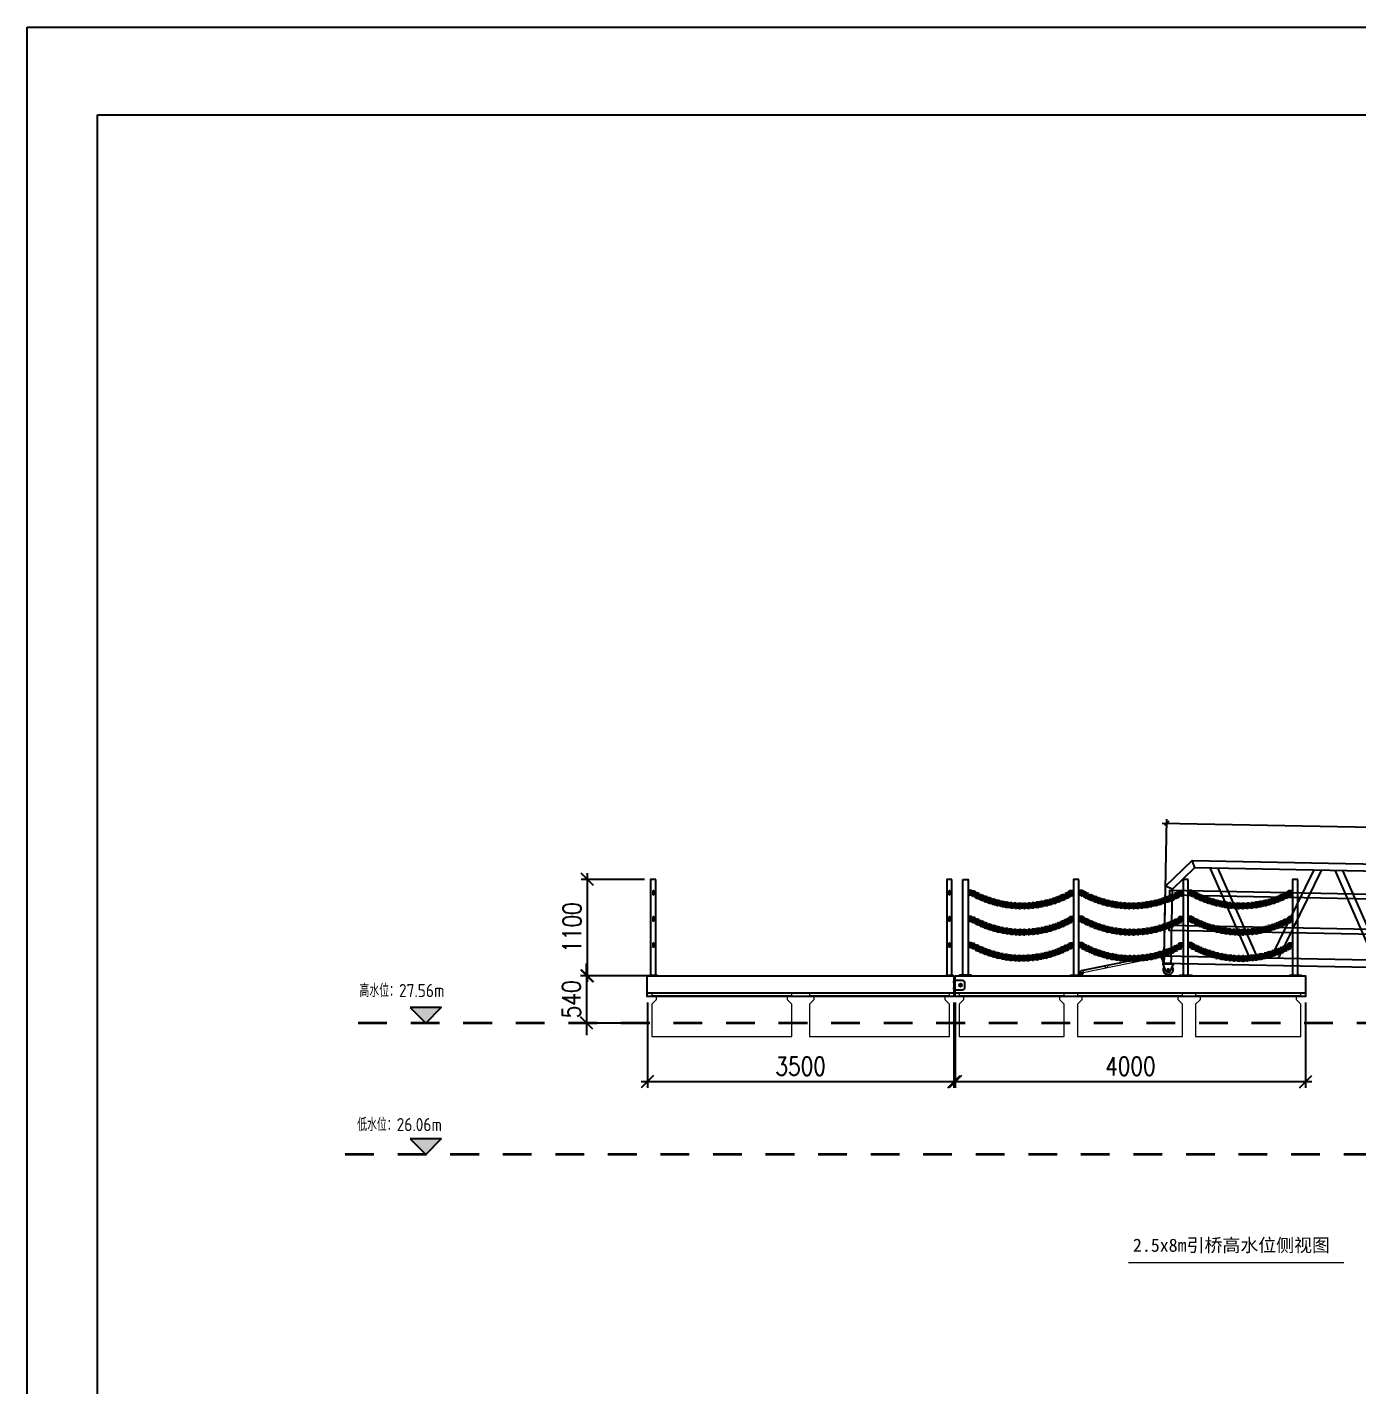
# Model space of a CAD drawing. Extents: x 8238 to 123366, y -35216 to 128109.
# Drawn here: x 75118 to 90322, y 45485 to 61005 of the extents above; entities that cross this region are included whole.
import ezdxf
from ezdxf.enums import TextEntityAlignment as Align

# ---------------------------------------------------------------- set-up
doc = ezdxf.new("R2010")
doc.units = 0
doc.header["$LTSCALE"] = 1000
doc.header["$MEASUREMENT"] = 0
doc.linetypes.add('CENTER', pattern=[2, 1.25, -0.25, 0.25, -0.25])
doc.linetypes.add('CENTER2', pattern=[28.575, 19.05, -3.175, 3.175, -3.175])
for name, color, linetype, lineweight in [('CAXA0', 7, 'Continuous', 70), ('图框', 7, 'Continuous', 13), ('文本', 3, 'Continuous', 13), ('浮箱', 160, 'Continuous', 20), ('铝斜撑', 241, 'Continuous', 9)]:
    doc.layers.add(name, color=color, linetype=linetype, lineweight=lineweight)
for name, color, linetype in [('hjh350-1200', 170, 'Continuous'), ('铝横梁', 220, 'Continuous'), ('铝通', 4, 'Continuous')]:
    doc.layers.add(name, color=color, linetype=linetype)
doc.styles.add('HZTXT', font='txtw.shx', dxfattribs={"width": 0.8, "bigfont": 'hztxtw.shx'})
doc.styles.get("Standard").update_dxf_attribs({"font": 'gbenor.shx', "bigfont": 'gbcbig.shx'})
doc.styles.add('宋体', font='')
doc.styles.get('宋体').set_extended_font_data('SimSun')
doc.dimstyles.new('DIM-50', dxfattribs={"dimscale": 50, "dimtxt": 3, "dimasz": 1, "dimexe": 1, "dimexo": 1, "dimgap": 1, "dimtad": 1, "dimdec": 1, "dimdsep": 46, "dimtxsty": 'HZTXT', "dimblk": 'OBLIQUE', "dimblk1": 'ARCHTICK', "dimblk2": 'OBLIQUE', "dimcen": 0, "dimdle": 1, "dimclrd": 9, "dimclre": 9, "dimclrt": 2, "dimadec": 1, "dimazin": 0, "dimtfac": 1, "dimtdec": 1, "dimtix": 1, "dimtmove": 2, "dimatfit": 3, "dimldrblk": 'OBLIQUE', "dimfxl": 15, "dimtolj": 1, "dimtzin": 0, "dimarcsym": 1})
doc.dimstyles.new('DIM-70', dxfattribs={"dimscale": 70, "dimtxt": 3, "dimasz": 2, "dimexe": 1, "dimexo": 1, "dimgap": 1, "dimtad": 1, "dimdec": 1, "dimdsep": 46, "dimtxsty": 'HZTXT', "dimblk": 'OBLIQUE', "dimcen": 0, "dimdle": 1, "dimclrd": 9, "dimclre": 9, "dimclrt": 2, "dimadec": 1, "dimazin": 0, "dimtfac": 1, "dimtdec": 1, "dimtix": 1, "dimtmove": 2, "dimatfit": 3, "dimldrblk": 'OBLIQUE', "dimfxl": 15, "dimtolj": 1, "dimtzin": 0, "dimarcsym": 1})

# ---------------------------------------------------------------- blocks, each defined once
blk = doc.blocks.new('GW-R')
at = {"color": 3, "linetype": 'CENTER2'}
for p, q in [((8398, 1960), (8368, 1960)), ((8383, 1945), (8383, 1975))]:
    blk.add_line(p, q, dxfattribs=at)
at = {"color": 1, "linetype": 'CENTER', "ltscale": 0.52}
for p, q in [((8369, 1960), (8397, 1960)), ((8383, 1974), (8383, 1946))]:
    blk.add_line(p, q, dxfattribs=at)
blk.add_lwpolyline([(8443, 2035), (8323, 2035), (8323, 2025), (8443, 2025)], close=True)
at = {"color": 0}
for points in [[(8360, 1942), (8323, 2025)], [(8406, 1942), (8443, 2025)]]:
    blk.add_lwpolyline(points, dxfattribs=at)
blk.add_lwpolyline([(8406, 1942, -0.317501), (8397, 1935), (8370, 1935, -0.317501), (8360, 1942)], format="xyb")
blk.add_circle((8383, 1960), 9)
blk.add_circle((8383, 1960), 9)
blk.add_arc((8383, 1960), 55, 144.9944, 35.0056)
blk = doc.blocks.new('A$C1CD0366B')
at = {"color": 1, "linetype": 'CENTER', "ltscale": 0.52}
for p, q in [((46, 50), (74, 50)), ((60, 36), (60, 64))]:
    blk.add_line(p, q, dxfattribs=at)
blk.add_lwpolyline([(0, 100), (0, 0), (10, 0), (10, 100)], close=True)
blk.add_lwpolyline([(10, 100), (87, 74, -0.315452), (90, 69), (90, 31, -0.315452), (87, 26), (10, 0)], format="xyb")
blk.add_circle((60, 50), 11)
blk = doc.blocks.new('*U283')
at = {"layer": '铝横梁'}
for points in [[(-163, -510), (-638, 510)], [(-75, -510), (-550, 510)], [(75, -510), (550, 510)], [(163, -510), (638, 510)]]:
    blk.add_lwpolyline(points, dxfattribs=at)
blk = doc.blocks.new('*U284')
at = {"color": 0, "linetype": 'ByBlock', "lineweight": -2, "transparency": 16777216}
for p in [(0, 0), (1427, 0), (2854, 0), (4281, 0), (5708, 0)]:
    blk.add_blockref('*U283', p, dxfattribs=at)
blk = doc.blocks.new('GW')
at = {"color": 3}
for points in [[(1209734, 2417378), (1209734, 2418178), (1209434, 2418478), (1202034, 2418478), (1201734, 2418178), (1201734, 2417378)], [(1202067, 2418398), (1202034, 2418478)], [(1209401, 2418398), (1209434, 2418478)], [(1209654, 2417378), (1209654, 2418145), (1209401, 2418398), (1202067, 2418398), (1201814, 2418145), (1201814, 2417378)], [(1201814, 2418145), (1201734, 2418178)], [(1209654, 2418145), (1209734, 2418178)]]:
    blk.add_lwpolyline(points, dxfattribs=at)
for points in [[(1201814, 2418128), (1209686, 2418128), (1209686, 2418078), (1201814, 2418078)], [(1201814, 2417728), (1209686, 2417728), (1209686, 2417678), (1201814, 2417678)]]:
    blk.add_lwpolyline(points, close=True)
blk.add_lwpolyline([(1201734, 2417378), (1209734, 2417378), (1209734, 2417298), (1201734, 2417298)], close=True, dxfattribs=at)
at = {"layer": '铝通'}
for points in [[(1201722, 2417404), (1201814, 2417378), (1201814, 2417298), (1201734, 2417298), (1201702, 2417379)], [(1209747, 2417404), (1209654, 2417378), (1209654, 2417298), (1209734, 2417298), (1209767, 2417379)]]:
    blk.add_lwpolyline(points, dxfattribs=at)
for points in [[(1201734, 2417378), (1201734, 2417322), (1201724, 2417322), (1201714, 2417378)], [(1209734, 2417378), (1209734, 2417322), (1209744, 2417322), (1209754, 2417378)]]:
    blk.add_lwpolyline(points, close=True, dxfattribs=at)
for centre in [(1201716, 2417388), (1209753, 2417388)]:
    blk.add_circle(centre, 7, dxfattribs=at)
for centre, start, end in [((1201716, 2417388), 69.0024, 213.7395), ((1209753, 2417388), 326.2605, 110.9976)]:
    blk.add_arc(centre, 17, start, end, dxfattribs=at)
for name, p in [('*U284', (1202882, 2417888)), ('GW-R', (1201301, 2415263))]:
    blk.add_blockref(name, p)
at = {"layer": '图框', "rotation": 270.000000000001}
blk.add_blockref('A$C1CD0366B', (1201724, 2417298), dxfattribs=at)
blk = doc.blocks.new('*U337')
at = {"layer": '浮箱'}
blk.add_lwpolyline([(-800, -250), (800, -250), (800, 120), (750, 170), (750, 220), (800, 220), (800, 250), (-800, 250), (-800, 220), (-750, 220), (-750, 170), (-800, 120)], close=True, dxfattribs=at)
blk.add_lwpolyline([(-750, 220), (750, 220)], dxfattribs=at)
blk = doc.blocks.new('*U338')
at = {"color": 0, "linetype": 'ByBlock', "lineweight": -2, "transparency": 16777216}
for p in [(0, 0), (1800, 0)]:
    blk.add_blockref('*U337', p, dxfattribs=at)
blk = doc.blocks.new('*U325')
at = {"layer": '浮箱'}
blk.add_lwpolyline([(-600, -250), (600, -250), (600, 120), (550, 170), (550, 220), (600, 220), (600, 250), (-600, 250), (-600, 220), (-550, 220), (-550, 170), (-600, 120)], close=True, dxfattribs=at)
blk.add_lwpolyline([(-550, 220), (550, 220)], dxfattribs=at)
blk = doc.blocks.new('*U326')
at = {"color": 0, "linetype": 'ByBlock', "lineweight": -2, "transparency": 16777216}
for p in [(0, 0), (1350, 0), (2700, 0)]:
    blk.add_blockref('*U325', p, dxfattribs=at)
blk = doc.blocks.new('*U331')
at = {"color": 5, "const_width": 30}
blk.add_lwpolyline([(166, 0), (-166, 0)], dxfattribs=at)
blk = doc.blocks.new('*U332')
at = {"color": 0, "linetype": 'ByBlock', "lineweight": -2, "transparency": 16777216}
for p in [(0, 0), (600, 0), (1200, 0), (1800, 0), (2400, 0), (3000, 0), (3600, 0), (4200, 0), (4800, 0), (5400, 0), (6000, 0), (6600, 0), (7200, 0), (7800, 0), (8400, 0), (9000, 0), (9600, 0), (10200, 0), (10800, 0), (11400, 0), (12000, 0), (12600, 0), (13200, 0)]:
    blk.add_blockref('*U331', p, dxfattribs=at)
blk = doc.blocks.new('*U333')
at = {"color": 5, "const_width": 30}
blk.add_lwpolyline([(166, 0), (-166, 0)], dxfattribs=at)
blk = doc.blocks.new('*U334')
at = {"color": 0, "linetype": 'ByBlock', "lineweight": -2, "transparency": 16777216}
for p in [(0, 0), (600, 0), (1200, 0), (1800, 0), (2400, 0), (3000, 0), (3600, 0), (4200, 0), (4800, 0), (5400, 0), (6000, 0), (6600, 0), (7200, 0), (7800, 0), (8400, 0), (9000, 0), (9600, 0), (10200, 0), (10800, 0), (11400, 0), (12000, 0), (12600, 0), (13200, 0), (13800, 0), (14400, 0), (15000, 0), (15600, 0), (16200, 0)]:
    blk.add_blockref('*U333', p, dxfattribs=at)
blk = doc.blocks.new('_Oblique')
at = {"color": 0, "linetype": 'ByBlock', "lineweight": -2}
blk.add_line((-0.5, -0.5), (0.5, 0.5), dxfattribs=at)
blk = doc.blocks.new('*D471')
at = {"color": 9, "lineweight": -2, "transparency": 16777216}
for p, q in [((96176, 51758), (88078, 51917)), ((88098, 50371), (88129, 51966)), ((96096, 50214), (96127, 51809))]:
    blk.add_line(p, q, dxfattribs=at)
at = {"layer": 'Defpoints', "color": 0, "transparency": 16777216}
for p in [(88128, 51916), (88097, 50321), (96095, 50164)]:
    blk.add_point(p, dxfattribs=at)
at = {"color": 9, "lineweight": -2, "transparency": 16777216, "xscale": 50, "yscale": 50, "zscale": 50}
for p, rotation in [((88128, 51916), 178.8760796570561), ((96126, 51759), 358.8760796570561)]:
    blk.add_blockref('_Oblique', p, dxfattribs=dict(at, rotation=rotation))
at = {"color": 2, "transparency": 16777216, "insert": (92130, 51962), "char_height": 150, "attachment_point": 5, "rotation": 358.8761, "style": 'HZTXT'}
blk.add_mtext('\\A1;8000', dxfattribs=at)
blk = doc.blocks.new('_ArchTick')
at = {"color": 0, "linetype": 'ByBlock', "const_width": 0.4}
blk.add_lwpolyline([(-0.5, -0.5), (0.5, 0.5)], dxfattribs=at)
blk = doc.blocks.new('ZZ-2')
blk.add_lwpolyline([(125607, 24331), (125517, 24331), (125497, 24311), (125497, 24236), (125517, 24216), (125607, 24216)])
blk.add_lwpolyline([(125617, 24211), (125607, 24211), (125607, 24336), (125617, 24336)], close=True)
blk.add_circle((125542, 24274), 18)
at = {"layer": 'Defpoints', "color": 1, "linetype": 'CENTER', "ltscale": 5}
for points in [[(125519, 24274), (125565, 24274)], [(125542, 24297), (125542, 24251)]]:
    blk.add_lwpolyline(points, dxfattribs=at)
at = {"layer": 'Defpoints', "color": 1, "linetype": 'CENTER', "ltscale": 2}
for points in [[(125602, 24311), (125612, 24311), (125622, 24311)], [(125602, 24236), (125612, 24236), (125622, 24236)]]:
    blk.add_lwpolyline(points, dxfattribs=at)
for points in [[(125617, 24302), (125617, 24320), (125607, 24320), (125607, 24302)], [(125617, 24227), (125617, 24245), (125607, 24245), (125607, 24227)]]:
    blk.add_lwpolyline(points, close=True, dxfattribs=at)
blk = doc.blocks.new('A$C32F71815')
at = {"layer": '铝斜撑', "linetype": 'Continuous'}
for p, q in [((3, 20), (0, 20)), ((0, 20), (0, 0)), ((40, 0), (0, 0)), ((3, 20), (3, 3)), ((40, 3), (3, 3)), ((40, 0), (40, 3))]:
    blk.add_line(p, q, dxfattribs=at)
blk = doc.blocks.new('tb')
at = {"lineweight": 0}
h = blk.add_hatch(dxfattribs=at)
h.set_pattern_fill('ANSI31', color=256, scale=0.125, style=0)
h.set_pattern_definition([(45, (-488846.90197, 126237.06756), (-0.2806330038, 0.28063300377), [])])
edge = h.paths.add_edge_path(flags=17)
edge.add_arc((0, 0), 6.5, 0, 360)
edge = h.paths.add_edge_path()
edge.add_arc((0, 0), 10, 0, 360)
for p, q in [((-15, -5), (-15, 15)), ((-15, 15), (943, 15)), ((-10, 10), (-10, -5)), ((942, 10), (-10, 10)), ((942, 10), (982, -16)), ((943, 15), (985, -12)), ((-10, -5), (-15, -5)), ((927, -10), (927, -20)), ((937, -30), (957, -30)), ((941, -23), (953, -23)), ((941, -30), (941, -23)), ((945, -23), (945, -7)), ((950, -23), (950, -7)), ((953, -30), (953, -23)), ((967, -10), (967, -20)), ((982, -16), (985, -12))]:
    blk.add_line(p, q, dxfattribs=at)
for points in [[(14, -10), (14, 10), (927, 10), (927, -10)], [(44, 10), (44, -10), (14, -10), (14, 10)], [(356, 10), (356, -10), (326, -10), (326, 10)], [(668, 10), (668, -10), (638, -10), (638, 10)]]:
    blk.add_lwpolyline(points, close=True, dxfattribs=at)
for radius in [10, 6.5]:
    blk.add_circle((0, 0), radius, dxfattribs=at)
for centre, start, end in [((937, -20), 180, 270), ((957, -20), 270, 0)]:
    blk.add_arc(centre, 10, start, end, dxfattribs=at)
blk.add_blockref('A$C32F71815', (927, -10), dxfattribs=at)
blk = doc.blocks.new('*D367')
at = {"color": 9, "lineweight": -2, "transparency": 16777216}
for p, q in [((81506, 50178), (81506, 50318)), ((82258, 50178), (81436, 50178)), ((81506, 50178), (81506, 49638)), ((81980, 49638), (81436, 49638)), ((81506, 49638), (81506, 49498))]:
    blk.add_line(p, q, dxfattribs=at)
at = {"layer": 'Defpoints', "color": 0, "transparency": 16777216}
for p in [(82328, 50178), (81506, 49638), (82050, 49638)]:
    blk.add_point(p, dxfattribs=at)
at = {"color": 9, "lineweight": -2, "transparency": 16777216, "xscale": 140, "yscale": 140, "zscale": 140}
for p, rotation in [((81506, 50178), 270), ((81506, 49638), 90)]:
    blk.add_blockref('_Oblique', p, dxfattribs=dict(at, rotation=rotation))
at = {"color": 2, "transparency": 16777216, "insert": (81331, 49908), "char_height": 210, "attachment_point": 5, "rotation": 90, "style": 'HZTXT'}
blk.add_mtext('\\A1;540', dxfattribs=at)
blk = doc.blocks.new('*D368')
at = {"color": 9, "lineweight": -2, "transparency": 16777216}
for p, q in [((82199, 49872), (82199, 48900)), ((85699, 49872), (85699, 48900)), ((82129, 48970), (85769, 48970))]:
    blk.add_line(p, q, dxfattribs=at)
at = {"layer": 'Defpoints', "color": 0, "transparency": 16777216}
for p in [(82199, 49942), (85699, 49942), (85699, 48970)]:
    blk.add_point(p, dxfattribs=at)
at = {"color": 9, "lineweight": -2, "transparency": 16777216, "xscale": 140, "yscale": 140, "zscale": 140, "rotation": 180}
blk.add_blockref('_Oblique', (82199, 48970), dxfattribs=at)
at = {"color": 9, "lineweight": -2, "transparency": 16777216, "xscale": 140, "yscale": 140, "zscale": 140}
blk.add_blockref('_Oblique', (85699, 48970), dxfattribs=at)
at = {"color": 2, "transparency": 16777216, "insert": (83949, 49145), "char_height": 210, "attachment_point": 5, "style": 'HZTXT'}
blk.add_mtext('\\A1;3500', dxfattribs=at)
blk = doc.blocks.new('*D369')
at = {"color": 9, "lineweight": -2, "transparency": 16777216}
for p, q in [((85714, 49872), (85714, 48900)), ((89714, 49872), (89714, 48900)), ((85644, 48970), (89784, 48970))]:
    blk.add_line(p, q, dxfattribs=at)
at = {"layer": 'Defpoints', "color": 0, "transparency": 16777216}
for p in [(85714, 49942), (89714, 49942), (89714, 48970)]:
    blk.add_point(p, dxfattribs=at)
at = {"color": 9, "lineweight": -2, "transparency": 16777216, "xscale": 140, "yscale": 140, "zscale": 140, "rotation": 180}
blk.add_blockref('_Oblique', (85714, 48970), dxfattribs=at)
at = {"color": 9, "lineweight": -2, "transparency": 16777216, "xscale": 140, "yscale": 140, "zscale": 140}
blk.add_blockref('_Oblique', (89714, 48970), dxfattribs=at)
at = {"color": 2, "transparency": 16777216, "insert": (87714, 49145), "char_height": 210, "attachment_point": 5, "style": 'HZTXT'}
blk.add_mtext('\\A1;4000', dxfattribs=at)
blk = doc.blocks.new('*U136')
blk.add_lwpolyline([(-25, 25), (-25, -25), (15, -25), (25, -15), (25, 15), (15, 25), (-25, 25)])
blk.add_circle((0, 0), 10)
blk = doc.blocks.new('*U137')
at = {"color": 0, "linetype": 'ByBlock', "lineweight": -2, "transparency": 16777216}
for p in [(0, 600), (0, 300), (0, 0)]:
    blk.add_blockref('*U136', p, dxfattribs=at)
blk = doc.blocks.new('*U134')
blk.add_lwpolyline([(-25, 25), (-25, -25), (15, -25), (25, -15), (25, 15), (15, 25), (-25, 25)])
blk.add_circle((0, 0), 10)
blk = doc.blocks.new('*U135')
at = {"color": 0, "linetype": 'ByBlock', "lineweight": -2, "transparency": 16777216}
for p in [(0, 600), (0, 300), (0, 0)]:
    blk.add_blockref('*U134', p, dxfattribs=at)
blk = doc.blocks.new('LG-LZ')
at = {"color": 7}
for points in [[(1136941, 2514484), (1137081, 2514484), (1137081, 2514478), (1136941, 2514478), (1136941, 2514484)], [(1136955, 2514484), (1136955, 2514478)], [(1136962, 2514489), (1136962, 2514473)], [(1136969, 2514484), (1136969, 2514478)], [(1137053, 2514484), (1137053, 2514478)], [(1137060, 2514489), (1137060, 2514473)], [(1137067, 2514484), (1137067, 2514478)]]:
    blk.add_lwpolyline(points, dxfattribs=at)
at = {"layer": 'hjh350-1200', "color": 6}
blk.add_lwpolyline([(1137041, 2515578), (1136981, 2515578), (1136981, 2514484), (1137041, 2514484)], close=True, dxfattribs=at)
at = {"xscale": -1}
blk.add_blockref('*U135', (1136956, 2514828), dxfattribs=at)
blk.add_blockref('*U137', (1137066, 2514828))
blk = doc.blocks.new('*U309')
at = {"layer": 'CAXA0'}
for p, q in [((23, 14), (36, 14)), ((36, 6), (23, 6)), ((72, 16), (86, 17)), ((86, 9), (73, 8)), ((37, -5), (23, -5)), ((37, -13), (23, -13)), ((87, -2), (73, -3)), ((87, -10), (74, -11))]:
    blk.add_line(p, q, dxfattribs=at)
blk.add_lwpolyline([(72, 6), (40, 5, 1), (40, -3), (72, -2, 1), (72, 6)], format="xyb", dxfattribs=at)
for centre, radius, start, end in [((23, 1), 13.3, 90.9188, 163.4612), ((23, 1), 5.33, 90.9188, 132.3284), ((36, 1), 13.3, 19.6243, 90.9188), ((36, 1), 13.3, 19.6243, 90.9188), ((36, 1), 5.33, 49.5092, 90.9188), ((36, 1), 5.33, 49.5092, 90.9188), ((73, 3), 13.3, 93.1606, 165.703), ((73, 3), 5.33, 93.1606, 134.5702), ((86, 3), 13.3, 20.6182, 93.1606), ((86, 3), 13.3, 20.6182, 93.1606), ((86, 3), 5.33, 51.751, 93.1606), ((86, 3), 5.33, 51.751, 93.1606), ((23, 1), 13.3, 198.3764, 270.9188), ((23, 1), 5.33, 229.5092, 270.9188), ((36, 1), 5.33, 270.9188, 312.3284), ((36, 1), 13.3, 270.9188, 344.7109), ((36, 1), 5.33, 270.9188, 312.3284), ((36, 1), 13.3, 270.9188, 344.7109), ((73, 3), 13.3, 200.6182, 273.1606), ((73, 3), 5.33, 231.751, 273.1606), ((86, 3), 13.3, 273.1606, 345.703), ((86, 3), 13.3, 273.1606, 345.703), ((86, 3), 5.33, 273.1606, 314.5702), ((86, 3), 5.33, 273.1606, 314.5702)]:
    blk.add_arc(centre, radius, start, end, dxfattribs=at)
blk = doc.blocks.new('*U310')
at = {"color": 0, "linetype": 'ByBlock', "lineweight": -2, "transparency": 16777216}
for p, rotation in [((1133087, 2514792), 332.1169999690284), ((1134055, 2514736), 21.28283171934912), ((1134102, 2514756), 23.74112330686542), ((1134147, 2514777), 26.19941489438151), ((1133132, 2514770), 334.5752915565449), ((1133178, 2514749), 337.0335831440608), ((1133224, 2514731), 339.4918747315768), ((1133271, 2514714), 341.9501663190929), ((1133319, 2514700), 344.408457906609), ((1133368, 2514687), 346.8667494941251), ((1133417, 2514677), 349.3250410816411), ((1133466, 2514669), 351.783332669157), ((1133516, 2514663), 354.2416242566727), ((1133565, 2514659), 356.699915844189), ((1133615, 2514657), 359.1582074317055), ((1133665, 2514657), 1.616499019220556), ((1133715, 2514660), 4.074790606736444), ((1133765, 2514665), 6.533082194252587), ((1133815, 2514671), 8.99137378176869), ((1133864, 2514680), 11.44966536928477), ((1133913, 2514691), 13.90795695680105), ((1133961, 2514704), 16.36624854431703), ((1134008, 2514719), 18.824540131833)]:
    blk.add_blockref('*U309', p, dxfattribs=dict(at, rotation=rotation))
blk = doc.blocks.new('*U311')
at = {"layer": 'CAXA0'}
for p, q in [((23, 14), (36, 14)), ((36, 6), (23, 6)), ((72, 16), (86, 17)), ((86, 9), (73, 8)), ((37, -5), (23, -5)), ((37, -13), (23, -13)), ((87, -2), (73, -3)), ((87, -10), (74, -11))]:
    blk.add_line(p, q, dxfattribs=at)
blk.add_lwpolyline([(72, 6), (40, 5, 1), (40, -3), (72, -2, 1), (72, 6)], format="xyb", dxfattribs=at)
for centre, radius, start, end in [((23, 1), 13.3, 90.9188, 163.4612), ((23, 1), 5.33, 90.9188, 132.3284), ((36, 1), 13.3, 19.6243, 90.9188), ((36, 1), 13.3, 19.6243, 90.9188), ((36, 1), 5.33, 49.5092, 90.9188), ((36, 1), 5.33, 49.5092, 90.9188), ((73, 3), 13.3, 93.1606, 165.703), ((73, 3), 5.33, 93.1606, 134.5702), ((86, 3), 13.3, 20.6182, 93.1606), ((86, 3), 13.3, 20.6182, 93.1606), ((86, 3), 5.33, 51.751, 93.1606), ((86, 3), 5.33, 51.751, 93.1606), ((23, 1), 13.3, 198.3764, 270.9188), ((23, 1), 5.33, 229.5092, 270.9188), ((36, 1), 5.33, 270.9188, 312.3284), ((36, 1), 13.3, 270.9188, 344.7109), ((36, 1), 5.33, 270.9188, 312.3284), ((36, 1), 13.3, 270.9188, 344.7109), ((73, 3), 13.3, 200.6182, 273.1606), ((73, 3), 5.33, 231.751, 273.1606), ((86, 3), 13.3, 273.1606, 345.703), ((86, 3), 13.3, 273.1606, 345.703), ((86, 3), 5.33, 273.1606, 314.5702), ((86, 3), 5.33, 273.1606, 314.5702)]:
    blk.add_arc(centre, radius, start, end, dxfattribs=at)
blk = doc.blocks.new('*U299')
at = {"color": 0, "linetype": 'ByBlock', "lineweight": -2, "transparency": 16777216}
for p, rotation in [((1133087, 2514792), 332.1169999690284), ((1134055, 2514736), 21.28283171934912), ((1134102, 2514756), 23.74112330686542), ((1134147, 2514777), 26.19941489438151), ((1133132, 2514770), 334.5752915565449), ((1133178, 2514749), 337.0335831440608), ((1133224, 2514731), 339.4918747315768), ((1133271, 2514714), 341.9501663190929), ((1133319, 2514700), 344.408457906609), ((1133368, 2514687), 346.8667494941251), ((1133417, 2514677), 349.3250410816411), ((1133466, 2514669), 351.783332669157), ((1133516, 2514663), 354.2416242566727), ((1133565, 2514659), 356.699915844189), ((1133615, 2514657), 359.1582074317055), ((1133665, 2514657), 1.616499019220556), ((1133715, 2514660), 4.074790606736444), ((1133765, 2514665), 6.533082194252587), ((1133815, 2514671), 8.99137378176869), ((1133864, 2514680), 11.44966536928477), ((1133913, 2514691), 13.90795695680105), ((1133961, 2514704), 16.36624854431703), ((1134008, 2514719), 18.824540131833)]:
    blk.add_blockref('*U311', p, dxfattribs=dict(at, rotation=rotation))
blk = doc.blocks.new('*U306')
at = {"layer": 'CAXA0'}
for p, q in [((23, 14), (36, 14)), ((36, 6), (23, 6)), ((72, 16), (86, 17)), ((86, 9), (73, 8)), ((37, -5), (23, -5)), ((37, -13), (23, -13)), ((87, -2), (73, -3)), ((87, -10), (74, -11))]:
    blk.add_line(p, q, dxfattribs=at)
blk.add_lwpolyline([(72, 6), (40, 5, 1), (40, -3), (72, -2, 1), (72, 6)], format="xyb", dxfattribs=at)
for centre, radius, start, end in [((23, 1), 13.3, 90.9188, 163.4612), ((23, 1), 5.33, 90.9188, 132.3284), ((36, 1), 13.3, 19.6243, 90.9188), ((36, 1), 13.3, 19.6243, 90.9188), ((36, 1), 5.33, 49.5092, 90.9188), ((36, 1), 5.33, 49.5092, 90.9188), ((73, 3), 13.3, 93.1606, 165.703), ((73, 3), 5.33, 93.1606, 134.5702), ((86, 3), 13.3, 20.6182, 93.1606), ((86, 3), 13.3, 20.6182, 93.1606), ((86, 3), 5.33, 51.751, 93.1606), ((86, 3), 5.33, 51.751, 93.1606), ((23, 1), 13.3, 198.3764, 270.9188), ((23, 1), 5.33, 229.5092, 270.9188), ((36, 1), 5.33, 270.9188, 312.3284), ((36, 1), 13.3, 270.9188, 344.7109), ((36, 1), 5.33, 270.9188, 312.3284), ((36, 1), 13.3, 270.9188, 344.7109), ((73, 3), 13.3, 200.6182, 273.1606), ((73, 3), 5.33, 231.751, 273.1606), ((86, 3), 13.3, 273.1606, 345.703), ((86, 3), 13.3, 273.1606, 345.703), ((86, 3), 5.33, 273.1606, 314.5702), ((86, 3), 5.33, 273.1606, 314.5702)]:
    blk.add_arc(centre, radius, start, end, dxfattribs=at)
blk = doc.blocks.new('*U308')
at = {"color": 0, "linetype": 'ByBlock', "lineweight": -2, "transparency": 16777216}
for p, rotation in [((1133087, 2514792), 332.1169999690284), ((1134055, 2514736), 21.28283171934912), ((1134102, 2514756), 23.74112330686542), ((1134147, 2514777), 26.19941489438151), ((1133132, 2514770), 334.5752915565449), ((1133178, 2514749), 337.0335831440608), ((1133224, 2514731), 339.4918747315768), ((1133271, 2514714), 341.9501663190929), ((1133319, 2514700), 344.408457906609), ((1133368, 2514687), 346.8667494941251), ((1133417, 2514677), 349.3250410816411), ((1133466, 2514669), 351.783332669157), ((1133516, 2514663), 354.2416242566727), ((1133565, 2514659), 356.699915844189), ((1133615, 2514657), 359.1582074317055), ((1133665, 2514657), 1.616499019220556), ((1133715, 2514660), 4.074790606736444), ((1133765, 2514665), 6.533082194252587), ((1133815, 2514671), 8.99137378176869), ((1133864, 2514680), 11.44966536928477), ((1133913, 2514691), 13.90795695680105), ((1133961, 2514704), 16.36624854431703), ((1134008, 2514719), 18.824540131833)]:
    blk.add_blockref('*U306', p, dxfattribs=dict(at, rotation=rotation))
blk = doc.blocks.new('*U296')
at = {"layer": 'CAXA0'}
for p, q in [((23, 14), (36, 14)), ((36, 6), (23, 6)), ((72, 16), (86, 17)), ((86, 9), (73, 8)), ((37, -5), (23, -5)), ((37, -13), (23, -13)), ((87, -2), (73, -3)), ((87, -10), (74, -11))]:
    blk.add_line(p, q, dxfattribs=at)
blk.add_lwpolyline([(72, 6), (40, 5, 1), (40, -3), (72, -2, 1), (72, 6)], format="xyb", dxfattribs=at)
for centre, radius, start, end in [((23, 1), 13.3, 90.9188, 163.4612), ((23, 1), 5.33, 90.9188, 132.3284), ((36, 1), 13.3, 19.6243, 90.9188), ((36, 1), 13.3, 19.6243, 90.9188), ((36, 1), 5.33, 49.5092, 90.9188), ((36, 1), 5.33, 49.5092, 90.9188), ((73, 3), 13.3, 93.1606, 165.703), ((73, 3), 5.33, 93.1606, 134.5702), ((86, 3), 13.3, 20.6182, 93.1606), ((86, 3), 13.3, 20.6182, 93.1606), ((86, 3), 5.33, 51.751, 93.1606), ((86, 3), 5.33, 51.751, 93.1606), ((23, 1), 13.3, 198.3764, 270.9188), ((23, 1), 5.33, 229.5092, 270.9188), ((36, 1), 5.33, 270.9188, 312.3284), ((36, 1), 13.3, 270.9188, 344.7109), ((36, 1), 5.33, 270.9188, 312.3284), ((36, 1), 13.3, 270.9188, 344.7109), ((73, 3), 13.3, 200.6182, 273.1606), ((73, 3), 5.33, 231.751, 273.1606), ((86, 3), 13.3, 273.1606, 345.703), ((86, 3), 13.3, 273.1606, 345.703), ((86, 3), 5.33, 273.1606, 314.5702), ((86, 3), 5.33, 273.1606, 314.5702)]:
    blk.add_arc(centre, radius, start, end, dxfattribs=at)
blk = doc.blocks.new('*U297')
at = {"color": 0, "linetype": 'ByBlock', "lineweight": -2, "transparency": 16777216}
for p, rotation in [((1133087, 2514792), 332.1169999690284), ((1134055, 2514736), 21.28283171934912), ((1134102, 2514756), 23.74112330686542), ((1134147, 2514777), 26.19941489438151), ((1133132, 2514770), 334.5752915565449), ((1133178, 2514749), 337.0335831440608), ((1133224, 2514731), 339.4918747315768), ((1133271, 2514714), 341.9501663190929), ((1133319, 2514700), 344.408457906609), ((1133368, 2514687), 346.8667494941251), ((1133417, 2514677), 349.3250410816411), ((1133466, 2514669), 351.783332669157), ((1133516, 2514663), 354.2416242566727), ((1133565, 2514659), 356.699915844189), ((1133615, 2514657), 359.1582074317055), ((1133665, 2514657), 1.616499019220556), ((1133715, 2514660), 4.074790606736444), ((1133765, 2514665), 6.533082194252587), ((1133815, 2514671), 8.99137378176869), ((1133864, 2514680), 11.44966536928477), ((1133913, 2514691), 13.90795695680105), ((1133961, 2514704), 16.36624854431703), ((1134008, 2514719), 18.824540131833)]:
    blk.add_blockref('*U296', p, dxfattribs=dict(at, rotation=rotation))
blk = doc.blocks.new('*U298')
at = {"layer": 'CAXA0'}
for p, q in [((23, 14), (36, 14)), ((36, 6), (23, 6)), ((72, 16), (86, 17)), ((86, 9), (73, 8)), ((37, -5), (23, -5)), ((37, -13), (23, -13)), ((87, -2), (73, -3)), ((87, -10), (74, -11))]:
    blk.add_line(p, q, dxfattribs=at)
blk.add_lwpolyline([(72, 6), (40, 5, 1), (40, -3), (72, -2, 1), (72, 6)], format="xyb", dxfattribs=at)
for centre, radius, start, end in [((23, 1), 13.3, 90.9188, 163.4612), ((23, 1), 5.33, 90.9188, 132.3284), ((36, 1), 13.3, 19.6243, 90.9188), ((36, 1), 13.3, 19.6243, 90.9188), ((36, 1), 5.33, 49.5092, 90.9188), ((36, 1), 5.33, 49.5092, 90.9188), ((73, 3), 13.3, 93.1606, 165.703), ((73, 3), 5.33, 93.1606, 134.5702), ((86, 3), 13.3, 20.6182, 93.1606), ((86, 3), 13.3, 20.6182, 93.1606), ((86, 3), 5.33, 51.751, 93.1606), ((86, 3), 5.33, 51.751, 93.1606), ((23, 1), 13.3, 198.3764, 270.9188), ((23, 1), 5.33, 229.5092, 270.9188), ((36, 1), 5.33, 270.9188, 312.3284), ((36, 1), 13.3, 270.9188, 344.7109), ((36, 1), 5.33, 270.9188, 312.3284), ((36, 1), 13.3, 270.9188, 344.7109), ((73, 3), 13.3, 200.6182, 273.1606), ((73, 3), 5.33, 231.751, 273.1606), ((86, 3), 13.3, 273.1606, 345.703), ((86, 3), 13.3, 273.1606, 345.703), ((86, 3), 5.33, 273.1606, 314.5702), ((86, 3), 5.33, 273.1606, 314.5702)]:
    blk.add_arc(centre, radius, start, end, dxfattribs=at)
blk = doc.blocks.new('*U302')
at = {"color": 0, "linetype": 'ByBlock', "lineweight": -2, "transparency": 16777216}
for p, rotation in [((1133087, 2514792), 332.1169999690284), ((1134055, 2514736), 21.28283171934912), ((1134102, 2514756), 23.74112330686542), ((1134147, 2514777), 26.19941489438151), ((1133132, 2514770), 334.5752915565449), ((1133178, 2514749), 337.0335831440608), ((1133224, 2514731), 339.4918747315768), ((1133271, 2514714), 341.9501663190929), ((1133319, 2514700), 344.408457906609), ((1133368, 2514687), 346.8667494941251), ((1133417, 2514677), 349.3250410816411), ((1133466, 2514669), 351.783332669157), ((1133516, 2514663), 354.2416242566727), ((1133565, 2514659), 356.699915844189), ((1133615, 2514657), 359.1582074317055), ((1133665, 2514657), 1.616499019220556), ((1133715, 2514660), 4.074790606736444), ((1133765, 2514665), 6.533082194252587), ((1133815, 2514671), 8.99137378176869), ((1133864, 2514680), 11.44966536928477), ((1133913, 2514691), 13.90795695680105), ((1133961, 2514704), 16.36624854431703), ((1134008, 2514719), 18.824540131833)]:
    blk.add_blockref('*U298', p, dxfattribs=dict(at, rotation=rotation))
blk = doc.blocks.new('*U303')
at = {"layer": 'CAXA0'}
for p, q in [((23, 14), (36, 14)), ((36, 6), (23, 6)), ((72, 16), (86, 17)), ((86, 9), (73, 8)), ((37, -5), (23, -5)), ((37, -13), (23, -13)), ((87, -2), (73, -3)), ((87, -10), (74, -11))]:
    blk.add_line(p, q, dxfattribs=at)
blk.add_lwpolyline([(72, 6), (40, 5, 1), (40, -3), (72, -2, 1), (72, 6)], format="xyb", dxfattribs=at)
for centre, radius, start, end in [((23, 1), 13.3, 90.9188, 163.4612), ((23, 1), 5.33, 90.9188, 132.3284), ((36, 1), 13.3, 19.6243, 90.9188), ((36, 1), 13.3, 19.6243, 90.9188), ((36, 1), 5.33, 49.5092, 90.9188), ((36, 1), 5.33, 49.5092, 90.9188), ((73, 3), 13.3, 93.1606, 165.703), ((73, 3), 5.33, 93.1606, 134.5702), ((86, 3), 13.3, 20.6182, 93.1606), ((86, 3), 13.3, 20.6182, 93.1606), ((86, 3), 5.33, 51.751, 93.1606), ((86, 3), 5.33, 51.751, 93.1606), ((23, 1), 13.3, 198.3764, 270.9188), ((23, 1), 5.33, 229.5092, 270.9188), ((36, 1), 5.33, 270.9188, 312.3284), ((36, 1), 13.3, 270.9188, 344.7109), ((36, 1), 5.33, 270.9188, 312.3284), ((36, 1), 13.3, 270.9188, 344.7109), ((73, 3), 13.3, 200.6182, 273.1606), ((73, 3), 5.33, 231.751, 273.1606), ((86, 3), 13.3, 273.1606, 345.703), ((86, 3), 13.3, 273.1606, 345.703), ((86, 3), 5.33, 273.1606, 314.5702), ((86, 3), 5.33, 273.1606, 314.5702)]:
    blk.add_arc(centre, radius, start, end, dxfattribs=at)
blk = doc.blocks.new('*U295')
at = {"color": 0, "linetype": 'ByBlock', "lineweight": -2, "transparency": 16777216}
for p, rotation in [((1133087, 2514792), 332.1169999690284), ((1134055, 2514736), 21.28283171934912), ((1134102, 2514756), 23.74112330686542), ((1134147, 2514777), 26.19941489438151), ((1133132, 2514770), 334.5752915565449), ((1133178, 2514749), 337.0335831440608), ((1133224, 2514731), 339.4918747315768), ((1133271, 2514714), 341.9501663190929), ((1133319, 2514700), 344.408457906609), ((1133368, 2514687), 346.8667494941251), ((1133417, 2514677), 349.3250410816411), ((1133466, 2514669), 351.783332669157), ((1133516, 2514663), 354.2416242566727), ((1133565, 2514659), 356.699915844189), ((1133615, 2514657), 359.1582074317055), ((1133665, 2514657), 1.616499019220556), ((1133715, 2514660), 4.074790606736444), ((1133765, 2514665), 6.533082194252587), ((1133815, 2514671), 8.99137378176869), ((1133864, 2514680), 11.44966536928477), ((1133913, 2514691), 13.90795695680105), ((1133961, 2514704), 16.36624854431703), ((1134008, 2514719), 18.824540131833)]:
    blk.add_blockref('*U303', p, dxfattribs=dict(at, rotation=rotation))
blk = doc.blocks.new('*U307')
at = {"layer": 'CAXA0'}
for p, q in [((23, 14), (36, 14)), ((36, 6), (23, 6)), ((72, 16), (86, 17)), ((86, 9), (73, 8)), ((37, -5), (23, -5)), ((37, -13), (23, -13)), ((87, -2), (73, -3)), ((87, -10), (74, -11))]:
    blk.add_line(p, q, dxfattribs=at)
blk.add_lwpolyline([(72, 6), (40, 5, 1), (40, -3), (72, -2, 1), (72, 6)], format="xyb", dxfattribs=at)
for centre, radius, start, end in [((23, 1), 13.3, 90.9188, 163.4612), ((23, 1), 5.33, 90.9188, 132.3284), ((36, 1), 13.3, 19.6243, 90.9188), ((36, 1), 13.3, 19.6243, 90.9188), ((36, 1), 5.33, 49.5092, 90.9188), ((36, 1), 5.33, 49.5092, 90.9188), ((73, 3), 13.3, 93.1606, 165.703), ((73, 3), 5.33, 93.1606, 134.5702), ((86, 3), 13.3, 20.6182, 93.1606), ((86, 3), 13.3, 20.6182, 93.1606), ((86, 3), 5.33, 51.751, 93.1606), ((86, 3), 5.33, 51.751, 93.1606), ((23, 1), 13.3, 198.3764, 270.9188), ((23, 1), 5.33, 229.5092, 270.9188), ((36, 1), 5.33, 270.9188, 312.3284), ((36, 1), 13.3, 270.9188, 344.7109), ((36, 1), 5.33, 270.9188, 312.3284), ((36, 1), 13.3, 270.9188, 344.7109), ((73, 3), 13.3, 200.6182, 273.1606), ((73, 3), 5.33, 231.751, 273.1606), ((86, 3), 13.3, 273.1606, 345.703), ((86, 3), 13.3, 273.1606, 345.703), ((86, 3), 5.33, 273.1606, 314.5702), ((86, 3), 5.33, 273.1606, 314.5702)]:
    blk.add_arc(centre, radius, start, end, dxfattribs=at)
blk = doc.blocks.new('*U300')
at = {"color": 0, "linetype": 'ByBlock', "lineweight": -2, "transparency": 16777216}
for p, rotation in [((1133087, 2514792), 332.1169999690284), ((1134055, 2514736), 21.28283171934912), ((1134102, 2514756), 23.74112330686542), ((1134147, 2514777), 26.19941489438151), ((1133132, 2514770), 334.5752915565449), ((1133178, 2514749), 337.0335831440608), ((1133224, 2514731), 339.4918747315768), ((1133271, 2514714), 341.9501663190929), ((1133319, 2514700), 344.408457906609), ((1133368, 2514687), 346.8667494941251), ((1133417, 2514677), 349.3250410816411), ((1133466, 2514669), 351.783332669157), ((1133516, 2514663), 354.2416242566727), ((1133565, 2514659), 356.699915844189), ((1133615, 2514657), 359.1582074317055), ((1133665, 2514657), 1.616499019220556), ((1133715, 2514660), 4.074790606736444), ((1133765, 2514665), 6.533082194252587), ((1133815, 2514671), 8.99137378176869), ((1133864, 2514680), 11.44966536928477), ((1133913, 2514691), 13.90795695680105), ((1133961, 2514704), 16.36624854431703), ((1134008, 2514719), 18.824540131833)]:
    blk.add_blockref('*U307', p, dxfattribs=dict(at, rotation=rotation))
blk = doc.blocks.new('*U301')
at = {"layer": 'CAXA0'}
for p, q in [((23, 14), (36, 14)), ((36, 6), (23, 6)), ((72, 16), (86, 17)), ((86, 9), (73, 8)), ((37, -5), (23, -5)), ((37, -13), (23, -13)), ((87, -2), (73, -3)), ((87, -10), (74, -11))]:
    blk.add_line(p, q, dxfattribs=at)
blk.add_lwpolyline([(72, 6), (40, 5, 1), (40, -3), (72, -2, 1), (72, 6)], format="xyb", dxfattribs=at)
for centre, radius, start, end in [((23, 1), 13.3, 90.9188, 163.4612), ((23, 1), 5.33, 90.9188, 132.3284), ((36, 1), 13.3, 19.6243, 90.9188), ((36, 1), 13.3, 19.6243, 90.9188), ((36, 1), 5.33, 49.5092, 90.9188), ((36, 1), 5.33, 49.5092, 90.9188), ((73, 3), 13.3, 93.1606, 165.703), ((73, 3), 5.33, 93.1606, 134.5702), ((86, 3), 13.3, 20.6182, 93.1606), ((86, 3), 13.3, 20.6182, 93.1606), ((86, 3), 5.33, 51.751, 93.1606), ((86, 3), 5.33, 51.751, 93.1606), ((23, 1), 13.3, 198.3764, 270.9188), ((23, 1), 5.33, 229.5092, 270.9188), ((36, 1), 5.33, 270.9188, 312.3284), ((36, 1), 13.3, 270.9188, 344.7109), ((36, 1), 5.33, 270.9188, 312.3284), ((36, 1), 13.3, 270.9188, 344.7109), ((73, 3), 13.3, 200.6182, 273.1606), ((73, 3), 5.33, 231.751, 273.1606), ((86, 3), 13.3, 273.1606, 345.703), ((86, 3), 13.3, 273.1606, 345.703), ((86, 3), 5.33, 273.1606, 314.5702), ((86, 3), 5.33, 273.1606, 314.5702)]:
    blk.add_arc(centre, radius, start, end, dxfattribs=at)
blk = doc.blocks.new('*U304')
at = {"color": 0, "linetype": 'ByBlock', "lineweight": -2, "transparency": 16777216}
for p, rotation in [((1133087, 2514792), 332.1169999690284), ((1134055, 2514736), 21.28283171934912), ((1134102, 2514756), 23.74112330686542), ((1134147, 2514777), 26.19941489438151), ((1133132, 2514770), 334.5752915565449), ((1133178, 2514749), 337.0335831440608), ((1133224, 2514731), 339.4918747315768), ((1133271, 2514714), 341.9501663190929), ((1133319, 2514700), 344.408457906609), ((1133368, 2514687), 346.8667494941251), ((1133417, 2514677), 349.3250410816411), ((1133466, 2514669), 351.783332669157), ((1133516, 2514663), 354.2416242566727), ((1133565, 2514659), 356.699915844189), ((1133615, 2514657), 359.1582074317055), ((1133665, 2514657), 1.616499019220556), ((1133715, 2514660), 4.074790606736444), ((1133765, 2514665), 6.533082194252587), ((1133815, 2514671), 8.99137378176869), ((1133864, 2514680), 11.44966536928477), ((1133913, 2514691), 13.90795695680105), ((1133961, 2514704), 16.36624854431703), ((1134008, 2514719), 18.824540131833)]:
    blk.add_blockref('*U301', p, dxfattribs=dict(at, rotation=rotation))
blk = doc.blocks.new('*U305')
at = {"layer": 'CAXA0'}
for p, q in [((23, 14), (36, 14)), ((36, 6), (23, 6)), ((72, 16), (86, 17)), ((86, 9), (73, 8)), ((37, -5), (23, -5)), ((37, -13), (23, -13)), ((87, -2), (73, -3)), ((87, -10), (74, -11))]:
    blk.add_line(p, q, dxfattribs=at)
blk.add_lwpolyline([(72, 6), (40, 5, 1), (40, -3), (72, -2, 1), (72, 6)], format="xyb", dxfattribs=at)
for centre, radius, start, end in [((23, 1), 13.3, 90.9188, 163.4612), ((23, 1), 5.33, 90.9188, 132.3284), ((36, 1), 13.3, 19.6243, 90.9188), ((36, 1), 13.3, 19.6243, 90.9188), ((36, 1), 5.33, 49.5092, 90.9188), ((36, 1), 5.33, 49.5092, 90.9188), ((73, 3), 13.3, 93.1606, 165.703), ((73, 3), 5.33, 93.1606, 134.5702), ((86, 3), 13.3, 20.6182, 93.1606), ((86, 3), 13.3, 20.6182, 93.1606), ((86, 3), 5.33, 51.751, 93.1606), ((86, 3), 5.33, 51.751, 93.1606), ((23, 1), 13.3, 198.3764, 270.9188), ((23, 1), 5.33, 229.5092, 270.9188), ((36, 1), 5.33, 270.9188, 312.3284), ((36, 1), 13.3, 270.9188, 344.7109), ((36, 1), 5.33, 270.9188, 312.3284), ((36, 1), 13.3, 270.9188, 344.7109), ((73, 3), 13.3, 200.6182, 273.1606), ((73, 3), 5.33, 231.751, 273.1606), ((86, 3), 13.3, 273.1606, 345.703), ((86, 3), 13.3, 273.1606, 345.703), ((86, 3), 5.33, 273.1606, 314.5702), ((86, 3), 5.33, 273.1606, 314.5702)]:
    blk.add_arc(centre, radius, start, end, dxfattribs=at)
blk = doc.blocks.new('*U312')
at = {"color": 0, "linetype": 'ByBlock', "lineweight": -2, "transparency": 16777216}
for p, rotation in [((1133087, 2514792), 332.1169999690284), ((1134055, 2514736), 21.28283171934912), ((1134102, 2514756), 23.74112330686542), ((1134147, 2514777), 26.19941489438151), ((1133132, 2514770), 334.5752915565449), ((1133178, 2514749), 337.0335831440608), ((1133224, 2514731), 339.4918747315768), ((1133271, 2514714), 341.9501663190929), ((1133319, 2514700), 344.408457906609), ((1133368, 2514687), 346.8667494941251), ((1133417, 2514677), 349.3250410816411), ((1133466, 2514669), 351.783332669157), ((1133516, 2514663), 354.2416242566727), ((1133565, 2514659), 356.699915844189), ((1133615, 2514657), 359.1582074317055), ((1133665, 2514657), 1.616499019220556), ((1133715, 2514660), 4.074790606736444), ((1133765, 2514665), 6.533082194252587), ((1133815, 2514671), 8.99137378176869), ((1133864, 2514680), 11.44966536928477), ((1133913, 2514691), 13.90795695680105), ((1133961, 2514704), 16.36624854431703), ((1134008, 2514719), 18.824540131833)]:
    blk.add_blockref('*U305', p, dxfattribs=dict(at, rotation=rotation))
blk = doc.blocks.new('*U139')
blk.add_lwpolyline([(-25, 25), (-25, -25), (15, -25), (25, -15), (25, 15), (15, 25), (-25, 25)])
blk.add_circle((0, 0), 10)
blk = doc.blocks.new('*U140')
at = {"color": 0, "linetype": 'ByBlock', "lineweight": -2, "transparency": 16777216}
for p in [(0, 600), (0, 300), (0, 0)]:
    blk.add_blockref('*U139', p, dxfattribs=at)
blk = doc.blocks.new('LG-DB-LZ')
at = {"color": 7}
for points in [[(1142793, 2514484), (1142933, 2514484), (1142933, 2514478), (1142793, 2514478), (1142793, 2514484)], [(1142807, 2514484), (1142807, 2514478)], [(1142814, 2514489), (1142814, 2514473)], [(1142821, 2514484), (1142821, 2514478)], [(1142905, 2514484), (1142905, 2514478)], [(1142912, 2514489), (1142912, 2514473)], [(1142919, 2514484), (1142919, 2514478)]]:
    blk.add_lwpolyline(points, dxfattribs=at)
at = {"layer": 'hjh350-1200', "color": 6}
blk.add_lwpolyline([(1142893, 2515578), (1142833, 2515578), (1142833, 2514484), (1142893, 2514484)], close=True, dxfattribs=at)
at = {"xscale": -1}
blk.add_blockref('*U140', (1142808, 2514828), dxfattribs=at)
blk = doc.blocks.new('DGREXD')
for centre in [(659417, 100251), (660666, 100251), (661917, 100251), (659417, 99951), (660667, 99951), (661916, 99951), (659413, 99654), (660667, 99651), (661916, 99651)]:
    blk.add_arc(centre, 1165, 240.2493, 296.0153)
at = {"xscale": -1}
blk.add_blockref('LG-DB-LZ', (1801633, -2416189), dxfattribs=at)
for name, p in [('LG-LZ', (-476977, -2416189)), ('LG-LZ', (-475727, -2416189)), ('LG-DB-LZ', (-480329, -2416189))]:
    blk.add_blockref(name, p)
at = {"rotation": 358.1322842162513}
for name, p in [('*U308', (-555609, -2377287)), ('*U297', (-554360, -2377287)), ('*U300', (-553109, -2377287)), ('*U299', (-555609, -2377587)), ('*U302', (-554359, -2377587)), ('*U304', (-553110, -2377587)), ('*U310', (-555613, -2377884)), ('*U295', (-554359, -2377887)), ('*U312', (-553110, -2377887))]:
    blk.add_blockref(name, p, dxfattribs=at)
blk = doc.blocks.new('*U366')
for points in [[(-3, 427), (3, 427), (3, 377), (-3, 377)], [(-3, 127), (3, 127), (3, 77), (-3, 77)], [(-3, -173), (3, -173), (3, -223), (-3, -223)]]:
    blk.add_lwpolyline(points, close=True)
at = {"color": 7}
for points in [[(-40, -541), (40, -541), (40, -547), (-40, -547), (-40, -541)], [(-7, -541), (-7, -547)], [(0, -536), (0, -552)], [(7, -541), (7, -547)]]:
    blk.add_lwpolyline(points, dxfattribs=at)
at = {"layer": 'hjh350-1200', "color": 6}
blk.add_lwpolyline([(30, 552), (-30, 552), (-30, -541), (30, -541)], close=True, dxfattribs=at)
blk = doc.blocks.new('*U359')
at = {"color": 0, "linetype": 'ByBlock', "lineweight": -2, "transparency": 16777216}
for p in [(0, 0), (3380, 0)]:
    blk.add_blockref('*U366', p, dxfattribs=at)
blk = doc.blocks.new('*D466')
at = {"color": 9, "lineweight": -2, "transparency": 16777216}
for p, q in [((82167, 51278), (81444, 51278)), ((81514, 50108), (81514, 51348)), ((82137, 50178), (81444, 50178))]:
    blk.add_line(p, q, dxfattribs=at)
at = {"layer": 'Defpoints', "color": 0, "transparency": 16777216}
for p in [(81514, 51278), (82237, 51278), (82207, 50178)]:
    blk.add_point(p, dxfattribs=at)
at = {"color": 9, "lineweight": -2, "transparency": 16777216, "xscale": 140, "yscale": 140, "zscale": 140}
for p, rotation in [((81514, 51278), 90), ((81514, 50178), 270)]:
    blk.add_blockref('_Oblique', p, dxfattribs=dict(at, rotation=rotation))
at = {"color": 2, "transparency": 16777216, "insert": (81339, 50728), "char_height": 210, "attachment_point": 5, "rotation": 90, "style": 'HZTXT'}
blk.add_mtext('\\A1;1100', dxfattribs=at)

msp = doc.modelspace()

# ---------------------------------------------------------------- hatches: boundary and pattern name
h = msp.add_hatch(color=256)
h.dxf.hatch_style = 1
h.paths.add_polyline_path([(79668.17, 49637.78), (79491.39, 49814.55), (79844.95, 49814.55)])
h = msp.add_hatch(color=256)
h.dxf.hatch_style = 1
h.paths.add_polyline_path([(79668.17, 48137.78), (79491.39, 48314.55), (79844.95, 48314.55)])

# ---------------------------------------------------------------- linework, layer by layer
for points in [[(75118.49, 61004.94), (123366.01, 61004.94), (123366.01, 29664.76), (75118.49, 29664.76)], [(75922.59, 60004.94), (122208.76, 60004.94), (122208.76, 30352.88), (75922.59, 30352.88)]]:
    msp.add_lwpolyline(points, close=True)
at = {"color": 3}
for points in [[(82198.66, 50177.73), (85698.61, 50177.73), (85698.61, 49942.24), (82198.66, 49942.24)], [(85713.61, 50177.73), (89713.56, 50177.73), (89713.56, 49942.24), (85713.61, 49942.24)]]:
    msp.add_lwpolyline(points, close=True, dxfattribs=at)
for points in [[(82198.66, 49982.72), (85698.61, 49982.72)], [(85713.61, 49982.72), (89713.56, 49982.72)]]:
    msp.add_lwpolyline(points, dxfattribs=at)
for points in [[(79491.39, 49814.55), (79668.17, 49637.78), (79844.95, 49814.55), (79491.39, 49814.55)], [(79491.39, 48314.55), (79668.17, 48137.78), (79844.95, 48314.55), (79491.39, 48314.55)]]:
    msp.add_lwpolyline(points)
at = {"layer": '文本', "const_width": 15.19}
msp.add_lwpolyline([(87689.61, 46904.19), (90151.34, 46904.19)], dxfattribs=at)

# ---------------------------------------------------------------- block references
at = {"xscale": -1}
for name, p, rotation in [('GW', (1250182.85, -2390241.34), 358.8760677087605), ('tb', (88080.19, 50411.24), 11.54607630109346)]:
    msp.add_blockref(name, p, dxfattribs=dict(at, rotation=rotation))
for name, p in [('*U359', (82266.66, 50725.23)), ('DGREXD', (-572938.53, -48111.66)), ('*U338', (83048.61, 49732.85)), ('*U326', (86359.23, 49732.85)), ('*U334', (79061.88, 49637.78)), ('*U332', (78913.12, 48137.78))]:
    msp.add_blockref(name, p)
msp.add_blockref('ZZ-2', (211316.04, 25796.17), dxfattribs=at)

# ---------------------------------------------------------------- texts
for s, p in [('高水位：27.56m', (78912.98, 49933.89)), ('低水位：26.06m', (78886.78, 48403.74))]:
    msp.add_text(s, height=150).set_placement(p)
at = {"layer": '文本', "style": '宋体'}
msp.add_text('2.5x8m引桥高水位侧视图', height=150, dxfattribs=at).set_placement((87743.24, 47101.88), align=Align.MIDDLE_LEFT)

# ---------------------------------------------------------------- dimensions: what is measured, and where the dimension line sits
dim = msp.add_aligned_dim(p1=(96095.18, 50163.98), p2=(88096.71, 50320.9), distance=-1595.28, dimstyle='DIM-50')
dim.commit()
dim.dimension.update_dxf_attribs({"geometry": '*D471', "text_midpoint": (92129.69, 51962.39)})
for base, p1, p2, picture, middle in [((81514.35, 51277.73), (82206.66, 50177.73), (82236.66, 51277.73), '*D466', (81339.35, 50727.73)), ((81506.3509, 49637.7759), (82327.8232, 50177.7308), (82049.6982, 49637.7759), '*D367', (81331.3509, 49907.7534))]:
    dim = msp.add_linear_dim(base=base, p1=p1, p2=p2, angle=90, dimstyle='DIM-70')
    dim.commit()
    dim.dimension.update_dxf_attribs({"geometry": picture, "text_midpoint": middle})
for base, p1, p2, picture, middle in [((85698.6104, 48969.932), (82198.6578, 49942.2392), (85698.6104, 49942.2392), '*D368', (83948.6341, 49144.932)), ((89713.5631, 48969.932), (85713.6104, 49942.2388), (89713.5631, 49942.2388), '*D369', (87713.5868, 49144.932))]:
    dim = msp.add_linear_dim(base=base, p1=p1, p2=p2, dimstyle='DIM-70')
    dim.commit()
    dim.dimension.update_dxf_attribs({"geometry": picture, "text_midpoint": middle})

doc.saveas('drawing.dxf')
